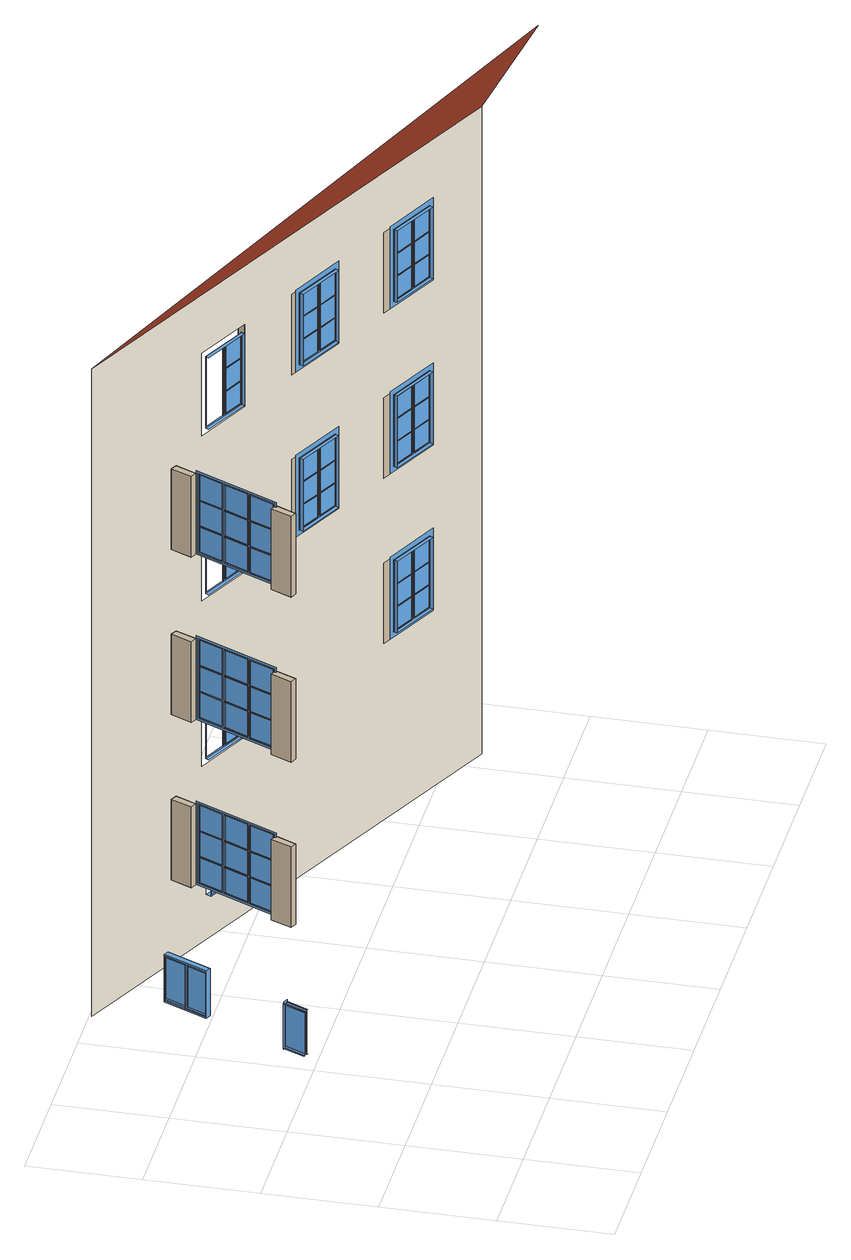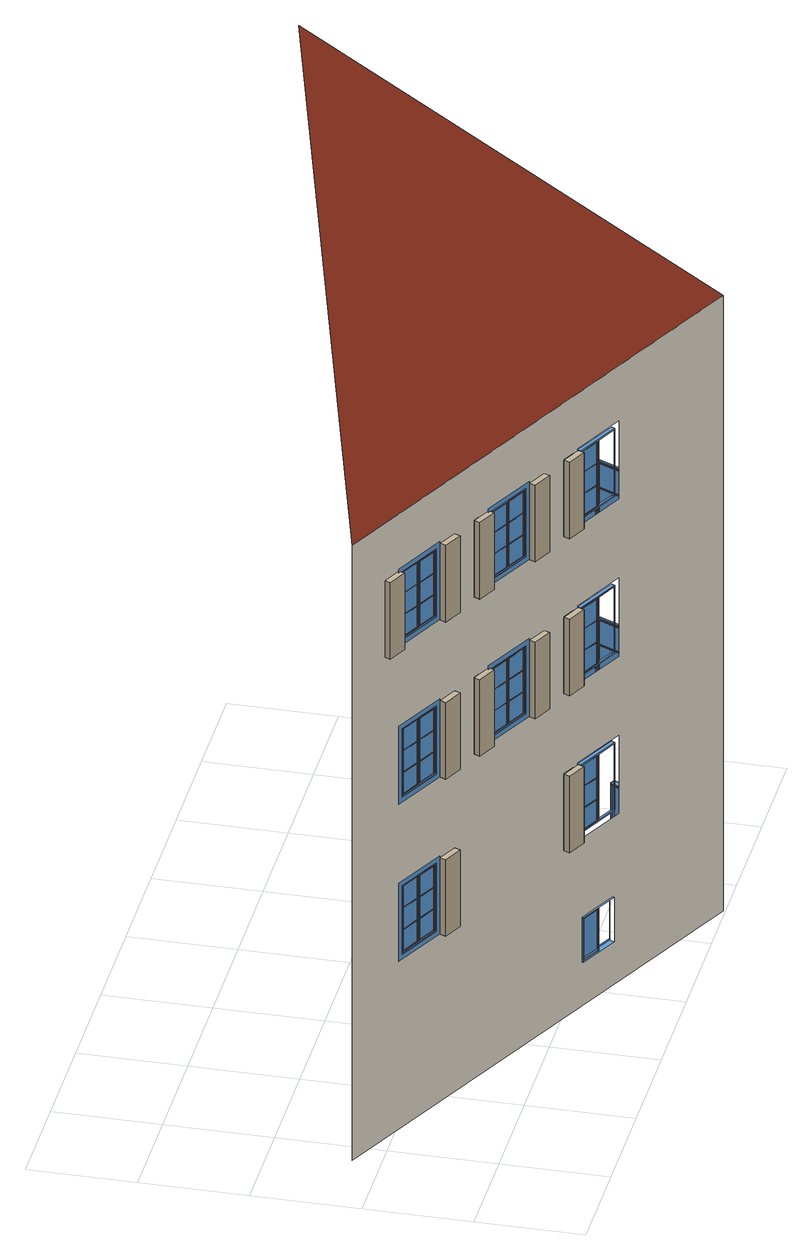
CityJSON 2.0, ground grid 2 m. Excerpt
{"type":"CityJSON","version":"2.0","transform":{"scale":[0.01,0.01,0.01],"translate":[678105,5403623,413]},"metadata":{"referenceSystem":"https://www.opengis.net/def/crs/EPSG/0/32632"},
"CityObjects":{
"building1":{"type":"Building","attributes":{"measuredHeight":18.85},"children":["building1-1","building1-2","building1-3","building1-4","building1-5","building1-6","building1-7","building1-8","building1-9","building1-10","building1-11","building1-12","building1-13","building1-14","building1-15","building1-16","building1-17"],"geometry":[{"type":"MultiSurface","lod":"3","boundaries":[[[0,1,2,3]],[[4,5,6,7]],[[5,2,1,6],[8,9,10,11]],[[11,8,9,10]],[[12,13,9,8]],[[14,11,10,15]],[[16,15,14,12,13,17,18,19]],[[19,20,21,16]],[[17,22,23,18]],[[3,2,5,4]],[[13,15,10,9]],[[24,25,26,27]],[[16,21,22,17,13,15]],[[28,29,30,31]],[[32,33,34,35]],[[36,37,38,39]],[[40,41,42,43]],[[44,45,46,47]],[[48,49,50,51]],[[52,53,54,55]],[[56,57,58,59]],[[60,61,62,63]],[[64,30,29,65]],[[66,34,33,67]],[[68,38,37,69]],[[70,42,41,71]],[[72,46,45,73]],[[74,50,49,75]],[[76,54,53,77]],[[78,58,57,79]],[[80,62,61,81]],[[82,83,29,28]],[[31,30,84,85]],[[39,38,86,87]],[[35,34,88,89]],[[90,91,37,36]],[[92,93,33,32]],[[94,95,41,40]],[[43,42,96,97]],[[51,50,98,99]],[[47,46,100,101]],[[102,103,49,48]],[[104,105,45,44]],[[106,107,53,52]],[[55,54,108,109]],[[63,62,110,111]],[[59,58,112,113]],[[114,115,61,60]],[[116,117,57,56]],[[86,38,37,91]],[[98,50,49,103]],[[110,62,61,115]],[[93,88,34,33]],[[83,84,30,29]],[[105,100,46,45]],[[95,96,42,41]],[[117,112,58,57]],[[107,108,54,53]],[[67,33,93,118]],[[119,88,34,66]],[[69,37,91,120]],[[121,84,30,64]],[[65,29,83,122]],[[123,86,38,68]],[[73,45,105,124]],[[125,100,46,72]],[[75,49,103,126]],[[127,96,42,70]],[[71,41,95,128]],[[129,98,50,74]],[[79,57,117,130]],[[131,112,58,78]],[[81,61,115,132]],[[133,108,54,76]],[[77,53,107,134]],[[135,110,62,80]],[[85,84,83,82]],[[89,88,93,92]],[[87,86,91,90]],[[97,96,95,94]],[[101,100,105,104]],[[99,98,103,102]],[[109,108,107,106]],[[113,112,117,116]],[[111,110,115,114]],[[122,83,84,121]],[[118,93,88,119]],[[120,91,86,123]],[[128,95,96,127]],[[124,105,100,125]],[[126,103,98,129]],[[134,107,108,133]],[[130,117,112,131]],[[132,115,110,135]],[[136,137,138,139]],[[140,141,142,143]],[[144,145,146,147]],[[148,149,150,151]],[[152,153,154,155]],[[156,157,158,159]],[[160,161,162,163]],[[164,165,166,167]],[[168,169,170,171]],[[172,138,137,173]],[[174,146,145,175]],[[176,142,141,177]],[[178,150,149,179]],[[180,158,157,181]],[[182,154,153,183]],[[184,162,161,185]],[[186,170,169,187]],[[188,166,165,189]],[[190,191,192,193],[194,195,196,197]],[[195,194,197,196],[139,198,199,136],[200,201,144,147],[202,203,140,143],[204,205,206,207],[208,209,210,211],[212,213,214,215],[89,92,32,35],[85,82,28,31],[39,87,90,36]],[[216,217,218,219],[220,221,222,223]],[[221,220,223,222],[151,224,225,148],[226,227,156,159],[228,229,152,155],[230,231,232,233],[234,235,236,237],[238,239,240,241],[101,104,44,47],[97,94,40,43],[51,99,102,48]],[[242,243,244,245],[246,247,248,249]],[[247,246,249,248],[163,250,251,160],[252,253,168,171],[254,255,164,167],[256,257,258,259],[260,261,262,263],[264,265,266,267],[113,116,56,59],[109,106,52,55],[63,111,114,60]],[[203,268,141,140]],[[147,146,269,200]],[[143,142,270,202]],[[199,271,137,136]],[[201,272,145,144]],[[139,138,273,198]],[[229,274,153,152]],[[159,158,275,226]],[[155,154,276,228]],[[225,277,149,148]],[[227,278,157,156]],[[151,150,279,224]],[[255,280,165,164]],[[171,170,281,252]],[[167,166,282,254]],[[251,283,161,160]],[[253,284,169,168]],[[163,162,285,250]],[[268,270,142,141]],[[273,138,137,271]],[[272,269,146,145]],[[274,276,154,153]],[[279,150,149,277]],[[278,275,158,157]],[[280,282,166,165]],[[285,162,161,283]],[[284,281,170,169]],[[286,273,138,172]],[[287,270,142,176]],[[288,269,146,174]],[[289,279,150,178]],[[290,276,154,182]],[[291,275,158,180]],[[292,285,162,184]],[[293,282,166,188]],[[294,281,170,186]],[[173,137,271,295]],[[175,145,272,296]],[[177,141,268,297]],[[179,149,277,298]],[[181,157,278,299]],[[183,153,274,300]],[[185,161,283,301]],[[187,169,284,302]],[[189,165,280,303]],[[200,269,272,201]],[[202,270,268,203]],[[198,273,271,199]],[[226,275,278,227]],[[228,276,274,229]],[[224,279,277,225]],[[252,281,284,253]],[[254,282,280,255]],[[250,285,283,251]],[[295,271,273,286]],[[297,268,270,287]],[[296,272,269,288]],[[298,277,279,289]],[[300,274,276,290]],[[299,278,275,291]],[[301,283,285,292]],[[303,280,282,293]],[[302,284,281,294]],[[206,304,305,207]],[[210,306,307,211]],[[215,308,309,212]],[[232,310,311,233]],[[236,312,313,237]],[[241,314,315,238]],[[258,316,317,259]],[[262,318,319,263]],[[267,320,321,264]],[[322,307,306,323]],[[324,309,308,325]],[[326,305,304,327]],[[328,313,312,329]],[[330,315,314,331]],[[332,311,310,333]],[[334,319,318,335]],[[336,321,320,337]],[[338,317,316,339]],[[212,309,340,213]],[[207,305,341,204]],[[211,307,342,208]],[[238,315,343,239]],[[233,311,344,230]],[[237,313,345,234]],[[264,321,346,265]],[[259,317,347,256]],[[263,319,348,260]],[[209,349,306,210]],[[214,350,308,215]],[[205,351,304,206]],[[235,352,312,236]],[[240,353,314,241]],[[231,354,310,232]],[[261,355,318,262]],[[266,356,320,267]],[[257,357,316,258]],[[340,309,308,350]],[[351,341,305,304]],[[349,342,307,306]],[[343,315,314,353]],[[354,344,311,310]],[[352,345,313,312]],[[346,321,320,356]],[[357,347,317,316]],[[355,348,319,318]],[[358,342,307,322]],[[359,341,305,326]],[[323,306,349,360]],[[361,340,309,324]],[[327,304,351,362]],[[325,308,350,363]],[[364,345,313,328]],[[365,344,311,332]],[[329,312,352,366]],[[367,343,315,330]],[[333,310,354,368]],[[331,314,353,369]],[[370,348,319,334]],[[371,347,317,338]],[[335,318,355,372]],[[373,346,321,336]],[[339,316,357,374]],[[337,320,356,375]],[[376,377,378,379]],[[380,381,382,383]],[[384,385,386,387]],[[388,389,390,391]],[[208,342,349,209]],[[204,341,351,205]],[[213,340,350,214]],[[234,345,352,235]],[[230,344,354,231]],[[239,343,353,240]],[[260,348,355,261]],[[256,347,357,257]],[[265,346,356,266]],[[362,351,341,359]],[[360,349,342,358]],[[363,350,340,361]],[[368,354,344,365]],[[366,352,345,364]],[[369,353,343,367]],[[374,357,347,371]],[[372,355,348,370]],[[375,356,346,373]],[[392,393,377,376]],[[379,378,394,395]],[[396,397,387,384]],[[394,378,377,393],[384,396,397,387]],[[387,386,398,397]],[[385,384,396,399]],[[388,391,400,401],[386,385,399,398]],[[401,402,389,388]],[[391,390,403,400]],[[392,404,405,395]],[[382,406,407,381],[376,379,395,405,408,409,404,392]],[[395,394,393,392]],[[404,410,411,405]],[[399,396,397,398]],[[406,412,383,382]],[[381,380,413,407]],[[414,415,416,417]],[[403,402,401,400]],[[418,419,420,421]],[[402,403,419,418]],[[383,412,413,380],[422,419,403,390,389,402,418,423]],[[405,411,424,408]],[[409,425,410,404]],[[425,424,411,410],[415,426,427,416]],[[416,415,426,427]],[[414,428,426,415]],[[417,416,427,429]],[[430,429,417,414,428,431,421,420]],[[431,423,418,421]],[[420,419,422,430]],[[432,433,434,435]],[[436,437,438,439],[440,434,433,441,442,432,435,443]],[[433,432,444,445]],[[435,434,446,447]],[[448,449,450,451]],[[452,453,454,455]],[[456,457,458,459]],[[460,461,462,463]],[[464,465,466,467]],[[468,469,470,471]],[[472,473,474,475]],[[476,477,478,479]],[[480,481,482,483]],[[484,485,486,487]],[[488,437,436,489]],[[490,439,438,491]],[[492,493,494,495]],[[496,497,498,499]],[[500,501,502,503]],[[504,505,506,507]],[[508,509,510,511]],[[512,513,514,515]],[[516,517,518,519]],[[520,521,522,523]],[[498,493,494,497],[524,525,526,527],[528,529,530,531]],[[506,501,502,505],[532,533,534,535],[536,537,538,539]],[[514,509,510,513],[540,541,542,543],[544,545,546,547]],[[548,498,497,549]],[[550,551,552,553]],[[554,555,556,557]],[[558,559,560,561]],[[562,563,564,565]],[[566,567,568,569]],[[570,571,572,573]],[[574,575,576,577]],[[578,579,580,581]],[[582,583,584,585]],[[586,560,559,587]],[[588,556,555,589]],[[590,552,551,591]],[[592,572,571,593]],[[594,568,567,595]],[[596,564,563,597]],[[598,584,583,599]],[[600,580,579,601]],[[602,576,575,603]],[[446,434,440,604]],[[605,443,435,447]],[[604,606,519,516,607,605,447,446]],[[608,609,610]],[[519,518,611,606]],[[516,607,612,517]],[[613,614,522,521],[517,612,611,518]],[[518,517,612,611]],[[523,522,614,615]],[[616,613,521,520]],[[553,552,617,618]],[[561,560,619,620]],[[557,556,621,622]],[[565,564,623,624]],[[573,572,625,626]],[[569,568,627,628]],[[577,576,629,630]],[[585,584,631,632]],[[581,580,633,634]],[[635,636,551,550]],[[637,638,555,554]],[[639,640,559,558]],[[641,642,563,562]],[[643,644,567,566]],[[645,646,571,570]],[[647,648,575,574]],[[649,650,579,578]],[[651,652,583,582]],[[638,555,556,621]],[[619,640,559,560]],[[617,636,551,552]],[[644,567,568,627]],[[625,646,571,572]],[[623,642,563,564]],[[650,579,580,633]],[[631,652,583,584]],[[629,648,575,576]],[[589,555,638,653]],[[591,551,636,654]],[[587,559,640,655]],[[595,567,644,656]],[[597,563,642,657]],[[593,571,646,658]],[[601,579,650,659]],[[603,575,648,660]],[[599,583,652,661]],[[662,619,560,586]],[[663,621,556,588]],[[664,617,552,590]],[[665,625,572,592]],[[666,627,568,594]],[[667,623,564,596]],[[668,631,584,598]],[[669,633,580,600]],[[670,629,576,602]],[[526,525,524,527],[589,653,663,588],[655,662,586,587],[654,664,590,591]],[[534,533,532,535],[595,656,666,594],[658,665,592,593],[657,667,596,597]],[[542,541,540,543],[601,659,669,600],[661,668,598,599],[660,670,602,603]],[[604,440,443,605,607,606]],[[607,606,611,612]],[[437,488,491,438]],[[618,617,636,635]],[[622,621,638,637]],[[620,619,640,639]],[[624,623,642,641]],[[628,627,644,643]],[[626,625,646,645]],[[630,629,648,647]],[[634,633,650,649]],[[632,631,652,651]],[[615,614,613,616]],[[653,638,621,663]],[[655,640,619,662]],[[654,636,617,664]],[[656,644,627,666]],[[658,646,625,665]],[[657,642,623,667]],[[659,650,633,669]],[[661,652,631,668]],[[660,648,629,670]],[[499,498,493,492]],[[507,506,501,500]],[[515,514,509,508]],[[671,493,498,548]],[[672,501,506,673]],[[674,509,514,675]],[[676,677,610,609],[678,679,680,681],[682,683,684,685],[686,687,688,689],[690,691,692,693],[694,695,696,697],[698,699,700,701],[702,703,704,705],[706,707,708,709],[488,489,490,491]],[[710,711,712,713]],[[714,715,716,717]],[[718,712,711,719]],[[720,716,715,721]],[[722,723,724,725]],[[726,727,728,729]],[[730,731,732,733]],[[734,735,736,737]],[[738,739,740,741]],[[742,743,744,745]],[[746,732,731,747]],[[748,724,723,749]],[[750,728,727,751]],[[752,744,743,753]],[[754,736,735,755]],[[756,740,739,757]],[[758,759,723,722]],[[760,761,731,730]],[[762,763,727,726]],[[764,765,735,734]],[[766,767,743,742]],[[768,769,739,738]],[[729,728,770,771]],[[733,732,772,773]],[[725,724,774,775]],[[741,740,776,777]],[[745,744,778,779]],[[737,736,780,781]],[[761,731,732,772]],[[770,763,727,728]],[[774,759,723,724]],[[767,743,744,778]],[[776,769,739,740]],[[780,765,735,736]],[[782,770,728,750]],[[783,772,732,746]],[[784,774,724,748]],[[785,776,740,756]],[[786,778,744,752]],[[787,780,736,754]],[[749,723,759,788]],[[747,731,761,789]],[[751,727,763,790]],[[755,735,765,791]],[[753,743,767,792]],[[757,739,769,793]],[[794,795,796,797],[747,789,783,746],[790,782,750,751],[788,784,748,749]],[[798,799,800,801],[753,792,786,752],[793,785,756,757],[791,787,754,755]],[[775,774,759,758]],[[773,772,761,760]],[[771,770,763,762]],[[781,780,765,764]],[[779,778,767,766]],[[777,776,769,768]],[[790,763,770,782]],[[788,759,774,784]],[[789,761,772,783]],[[793,769,776,785]],[[791,765,780,787]],[[792,767,778,786]],[[802,803,711,710]],[[713,712,804,805]],[[806,807,715,714]],[[717,716,808,809]],[[804,803,711,712],[810,811,812,813],[796,795,794,797]],[[808,807,715,716],[814,815,816,817],[800,799,798,801]],[[818,804,712,718]],[[719,711,803,819]],[[820,808,716,720]],[[721,715,807,821]],[[704,703,702,705],[818,718,719,819]],[[682,685,684,683],[820,720,721,821]],[[822,823,824,825]],[[826,827,828,829]],[[830,831,832,833]],[[834,835,836,837]],[[838,839,840,841]],[[842,843,844,845]],[[846,832,831,847]],[[848,828,827,849]],[[850,824,823,851]],[[852,844,843,853]],[[854,840,839,855]],[[856,836,835,857]],[[858,859,823,822]],[[825,824,860,861]],[[833,832,862,863]],[[864,865,827,826]],[[829,828,866,867]],[[868,869,831,830]],[[870,871,835,834]],[[837,836,872,873]],[[845,844,874,875]],[[876,877,839,838]],[[841,840,878,879]],[[880,881,843,842]],[[865,827,828,866]],[[862,869,831,832]],[[860,859,823,824]],[[877,839,840,878]],[[874,881,843,844]],[[872,871,835,836]],[[882,862,832,846]],[[883,866,828,848]],[[884,860,824,850]],[[885,874,844,852]],[[886,878,840,854]],[[887,872,836,856]],[[849,827,865,888]],[[851,823,859,889]],[[847,831,869,890]],[[855,839,877,891]],[[857,835,871,892]],[[853,843,881,893]],[[812,811,810,813],[849,888,883,848],[890,882,846,847],[889,884,850,851]],[[816,815,814,817],[855,891,886,854],[893,885,852,853],[892,887,856,857]],[[861,860,859,858]],[[867,866,865,864]],[[863,862,869,868]],[[873,872,871,870]],[[879,878,877,876]],[[875,874,881,880]],[[888,865,866,883]],[[890,869,862,882]],[[889,859,860,884]],[[891,877,878,886]],[[893,881,874,885]],[[892,871,872,887]],[[805,804,803,802]],[[809,808,807,806]],[[819,803,804,818]],[[821,807,808,820]],[[894,895,896,897]],[[898,899,900,901]],[[902,903,904,905]],[[906,896,895,907]],[[908,900,899,909]],[[910,904,903,911]],[[912,913,914,915]],[[916,917,918,919]],[[920,921,922,923]],[[924,925,926,927]],[[928,929,930,931]],[[932,933,934,935]],[[936,937,938,939]],[[940,941,942,943]],[[944,945,946,947]],[[948,922,921,949]],[[950,914,913,951]],[[952,918,917,953]],[[954,934,933,955]],[[956,926,925,957]],[[958,930,929,959]],[[960,946,945,961]],[[962,938,937,963]],[[964,942,941,965]],[[966,967,913,912]],[[919,918,968,969]],[[970,971,921,920]],[[972,973,917,916]],[[923,922,974,975]],[[915,914,976,977]],[[978,979,925,924]],[[931,930,980,981]],[[982,983,933,932]],[[984,985,929,928]],[[935,934,986,987]],[[927,926,988,989]],[[990,991,937,936]],[[943,942,992,993]],[[994,995,945,944]],[[996,997,941,940]],[[947,946,998,999]],[[939,938,1000,1001]],[[968,973,917,918]],[[976,967,913,914]],[[980,985,929,930]],[[988,979,925,926]],[[992,997,941,942]],[[1000,991,937,938]],[[971,921,922,974]],[[983,933,934,986]],[[995,945,946,998]],[[1002,968,918,952]],[[1003,974,922,948]],[[1004,976,914,950]],[[1005,980,930,958]],[[1006,986,934,954]],[[1007,988,926,956]],[[1008,992,942,964]],[[1009,998,946,960]],[[1010,1000,938,962]],[[951,913,967,1011]],[[949,921,971,1012]],[[953,917,973,1013]],[[957,925,979,1014]],[[955,933,983,1015]],[[959,929,985,1016]],[[963,937,991,1017]],[[961,945,995,1018]],[[965,941,997,1019]],[[1020,1021,1022,1023],[949,1012,1003,948],[1013,1002,952,953],[1011,1004,950,951]],[[1024,1025,1026,1027],[955,1015,1006,954],[1016,1005,958,959],[1014,1007,956,957]],[[1028,1029,1030,1031],[961,1018,1009,960],[1019,1008,964,965],[1017,1010,962,963]],[[977,976,967,966]],[[975,974,971,970]],[[969,968,973,972]],[[989,988,979,978]],[[987,986,983,982]],[[981,980,985,984]],[[1001,1000,991,990]],[[999,998,995,994]],[[993,992,997,996]],[[1013,973,968,1002]],[[1011,967,976,1004]],[[1012,971,974,1003]],[[1016,985,980,1005]],[[1014,979,988,1007]],[[1015,983,986,1006]],[[1019,997,992,1008]],[[1017,991,1000,1010]],[[1018,995,998,1009]],[[1032,1033,895,894]],[[1034,1035,899,898]],[[1036,1037,903,902]],[[897,896,1038,1039]],[[901,900,1040,1041]],[[905,904,1042,1043]],[[1038,1033,895,896],[1044,1045,1046,1047],[1022,1021,1020,1023]],[[1040,1035,899,900],[1048,1049,1050,1051],[1026,1025,1024,1027]],[[1042,1037,903,904],[1052,1053,1054,1055],[1030,1029,1028,1031]],[[1056,1038,896,906]],[[907,895,1033,1057]],[[1058,1040,900,908]],[[909,899,1035,1059]],[[1060,1042,904,910]],[[911,903,1037,1061]],[[707,706,709,708],[1056,906,907,1057]],[[687,686,689,688],[1058,908,909,1059]],[[693,692,691,690],[1060,910,911,1061]],[[1062,1063,1064,1065]],[[1066,1067,1068,1069]],[[1070,1071,1072,1073]],[[1074,1075,1076,1077]],[[1078,1079,1080,1081]],[[1082,1083,1084,1085]],[[1086,1087,1088,1089]],[[1090,1091,1092,1093]],[[1094,1095,1096,1097]],[[1098,1072,1071,1099]],[[1100,1068,1067,1101]],[[1102,1064,1063,1103]],[[1104,1084,1083,1105]],[[1106,1080,1079,1107]],[[1108,1076,1075,1109]],[[1110,1096,1095,1111]],[[1112,1092,1091,1113]],[[1114,1088,1087,1115]],[[1116,1117,1063,1062]],[[1118,1119,1067,1066]],[[1120,1121,1071,1070]],[[1122,1123,1075,1074]],[[1124,1125,1079,1078]],[[1126,1127,1083,1082]],[[1128,1129,1087,1086]],[[1130,1131,1091,1090]],[[1132,1133,1095,1094]],[[1065,1064,1134,1135]],[[1073,1072,1136,1137]],[[1069,1068,1138,1139]],[[1077,1076,1140,1141]],[[1085,1084,1142,1143]],[[1081,1080,1144,1145]],[[1089,1088,1146,1147]],[[1097,1096,1148,1149]],[[1093,1092,1150,1151]],[[1119,1067,1068,1138]],[[1136,1121,1071,1072]],[[1134,1117,1063,1064]],[[1125,1079,1080,1144]],[[1142,1127,1083,1084]],[[1140,1123,1075,1076]],[[1131,1091,1092,1150]],[[1148,1133,1095,1096]],[[1146,1129,1087,1088]],[[1101,1067,1119,1152]],[[1103,1063,1117,1153]],[[1154,1136,1072,1098]],[[1155,1138,1068,1100]],[[1099,1071,1121,1156]],[[1157,1134,1064,1102]],[[1107,1079,1125,1158]],[[1109,1075,1123,1159]],[[1160,1142,1084,1104]],[[1161,1144,1080,1106]],[[1105,1083,1127,1162]],[[1163,1140,1076,1108]],[[1113,1091,1131,1164]],[[1115,1087,1129,1165]],[[1166,1148,1096,1110]],[[1167,1150,1092,1112]],[[1111,1095,1133,1168]],[[1169,1146,1088,1114]],[[1046,1045,1044,1047],[1101,1152,1155,1100],[1156,1154,1098,1099],[1153,1157,1102,1103]],[[1050,1049,1048,1051],[1107,1158,1161,1106],[1162,1160,1104,1105],[1159,1163,1108,1109]],[[1054,1053,1052,1055],[1113,1164,1167,1112],[1168,1166,1110,1111],[1165,1169,1114,1115]],[[1135,1134,1117,1116]],[[1139,1138,1119,1118]],[[1137,1136,1121,1120]],[[1141,1140,1123,1122]],[[1145,1144,1125,1124]],[[1143,1142,1127,1126]],[[1147,1146,1129,1128]],[[1151,1150,1131,1130]],[[1149,1148,1133,1132]],[[1152,1119,1138,1155]],[[1156,1121,1136,1154]],[[1153,1117,1134,1157]],[[1158,1125,1144,1161]],[[1162,1127,1142,1160]],[[1159,1123,1140,1163]],[[1164,1131,1150,1167]],[[1168,1133,1148,1166]],[[1165,1129,1146,1169]],[[1039,1038,1033,1032]],[[1041,1040,1035,1034]],[[1043,1042,1037,1036]],[[1057,1033,1038,1056]],[[1059,1035,1040,1058]],[[1061,1037,1042,1060]]],"semantics":{"surfaces":[{"type":"Window","frameMaterialClass":"Wood","frameMaterialName":"PaintedWood","paneMaterialClass":"Glass","frameMaterialUncertainty":0.5},{"type":"RoofSurface","klumMaterialClass":"Ceramic","klumMaterialIndex":"D201","materialUncertainty":0.3},{"type":"WallSurface","klumMaterialClass":"Plaster","klumMaterialIndex":"I203","materialUncertainty":0.3}],"values":[0,0,0,0,0,0,0,0,0,0,0,0,0,0,0,0,0,0,0,0,0,0,0,0,0,0,0,0,0,0,0,0,0,0,0,0,0,0,0,0,0,0,0,0,0,0,0,0,0,0,0,0,0,0,0,0,0,0,0,0,0,0,0,0,0,0,0,0,0,0,0,0,0,0,0,0,0,0,0,0,0,0,0,0,0,0,0,0,0,0,0,0,0,0,0,0,0,0,0,0,0,0,0,0,0,0,0,0,0,0,0,0,0,0,0,0,0,0,0,0,0,0,0,0,0,0,0,0,0,0,0,0,0,0,0,0,0,0,0,0,0,0,0,0,0,0,0,0,0,0,0,0,0,0,0,0,0,0,0,0,0,0,0,0,0,0,0,0,0,0,0,0,0,0,0,0,0,0,0,0,0,0,0,0,0,0,0,0,0,0,0,0,0,0,0,0,0,0,0,0,0,0,0,0,0,0,0,0,0,0,0,0,0,0,0,0,0,0,0,0,0,0,0,0,0,0,0,0,0,0,0,0,0,0,0,0,0,0,0,0,0,0,0,0,0,0,0,0,0,0,0,0,0,0,0,0,0,0,0,0,0,0,0,0,0,0,0,0,0,0,0,0,0,0,0,0,0,0,0,0,0,0,0,0,0,0,0,0,0,0,0,0,0,0,0,0,0,0,0,0,0,0,0,0,0,0,0,0,0,0,0,0,0,0,0,0,0,0,0,0,0,0,0,0,0,0,0,0,0,0,0,0,0,0,0,0,0,0,0,0,0,0,0,0,0,1,0,0,0,0,0,0,0,0,0,0,0,0,0,0,0,0,0,0,0,0,0,0,0,0,0,0,0,0,0,0,0,0,0,0,0,0,0,0,0,0,0,0,0,0,0,0,0,0,0,0,0,0,0,0,0,0,0,0,0,0,0,0,0,0,0,0,0,0,0,0,0,0,0,0,0,0,0,0,0,0,0,0,2,0,0,0,0,0,0,0,0,0,0,0,0,0,0,0,0,0,0,0,0,0,0,0,0,0,0,0,0,0,0,0,0,0,0,0,0,0,0,0,0,0,0,0,0,0,0,0,0,0,0,0,0,0,0,0,0,0,0,0,0,0,0,0,0,0,0,0,0,0,0,0,0,0,0,0,0,0,0,0,0,0,0,0,0,0,0,0,0,0,0,0,0,0,0,0,0,0,0,0,0,0,0,0,0,0,0,0,0,0,0,0,0,0,0,0,0,0,0,0,0,0,0,0,0,0,0,0,0,0,0,0,0,0,0,0,0,0,0,0,0,0,0,0,0,0,0,0,0,0,0,0,0,0,0,0,0,0,0,0,0,0,0,0,0,0,0,0,0,0,0,0,0,0,0,0,0,0,0,0,0,0,0,0,0,0,0,0,0,0,0,0,0,0,0,0,0,0,0,0,0,0,0,0,0,0,0,0,0,0,0,0,0,0,0,0,0,0,0,0,0,0,0,0,0,0,0,0,0,0,0,0,0,0,0,0,0,0,0,0,0,0,0,0,0,0,0,0,0,0,0,0,0,0,0,0,0,0,0,0,0,0,0,0,0,0,0,0,0,0,0,0,0,0,0,0,0,0,0,0,0,0,0,0,0,0,0,0,0,0,0,0,0,0,0,0,0,0,0,0,0,0,0,0,0,0,0,0,0,0,0,0,0,0,0,0,0,0,0,0,0,0,0,0,0,0,0,0,0,0,0]}}]},
"building1-1":{"type":"BuildingInstallation","attributes":{"materialClass":"Wood","materialName":"PaintedWood","materialUncertainty":0.3,"relationToConstruction":"outside"},"parents":["building1"],"geometry":[{"type":"MultiSurface","lod":"3","boundaries":[[[1170,216,1171,1172]],[[216,1170,1173,1174]],[[1172,1171,1175,1176]],[[1170,1172,1176,1173]],[[1176,1175,1174,1173]],[[1171,216,1174,1175]]]}]},
"building1-2":{"type":"BuildingInstallation","attributes":{"materialClass":"Wood","materialName":"PaintedWood","materialUncertainty":0.3,"relationToConstruction":"outside"},"parents":["building1"],"geometry":[{"type":"MultiSurface","lod":"3","boundaries":[[[1177,242,1178,1179]],[[242,1177,1180,1181]],[[1179,1178,1182,1183]],[[1177,1179,1183,1180]],[[1183,1182,1181,1180]],[[1178,242,1181,1182]]]}]},
"building1-3":{"type":"BuildingInstallation","attributes":{"materialClass":"Wood","materialName":"PaintedWood","materialUncertainty":0.3,"relationToConstruction":"outside"},"parents":["building1"],"geometry":[{"type":"MultiSurface","lod":"3","boundaries":[[[1184,190,1185,1186]],[[190,1184,1187,1188]],[[1186,1185,1189,1190]],[[1184,1186,1190,1187]],[[1190,1189,1188,1187]],[[1185,190,1188,1189]]]}]},
"building1-4":{"type":"BuildingInstallation","attributes":{"materialClass":"Wood","materialName":"PaintedWood","materialUncertainty":0.3,"relationToConstruction":"outside"},"parents":["building1"],"geometry":[{"type":"MultiSurface","lod":"3","boundaries":[[[193,1191,1192,1193]],[[1191,193,1194,1195]],[[1193,1192,1196,1197]],[[193,1193,1197,1194]],[[1197,1196,1195,1194]],[[1192,1191,1195,1196]]]}]},
"building1-5":{"type":"BuildingInstallation","attributes":{"materialClass":"Wood","materialName":"PaintedWood","materialUncertainty":0.3,"relationToConstruction":"outside"},"parents":["building1"],"geometry":[{"type":"MultiSurface","lod":"3","boundaries":[[[245,1198,1199,1200]],[[1198,245,1201,1202]],[[1200,1199,1203,1204]],[[245,1200,1204,1201]],[[1204,1203,1202,1201]],[[1199,1198,1202,1203]]]}]},
"building1-6":{"type":"BuildingInstallation","attributes":{"materialClass":"Wood","materialName":"PaintedWood","materialUncertainty":0.3,"relationToConstruction":"outside"},"parents":["building1"],"geometry":[{"type":"MultiSurface","lod":"3","boundaries":[[[219,1205,1206,1207]],[[1205,219,1208,1209]],[[1207,1206,1210,1211]],[[219,1207,1211,1208]],[[1211,1210,1209,1208]],[[1206,1205,1209,1210]]]}]},
"building1-7":{"type":"BuildingInstallation","attributes":{"materialClass":"Wood","materialName":"PaintedWood","materialUncertainty":0.3,"relationToConstruction":"outside"},"parents":["building1"],"geometry":[{"type":"MultiSurface","lod":"3","boundaries":[[[694,1212,1213,1214]],[[1212,694,1215,1216]],[[1214,1213,1217,1218]],[[694,1214,1218,1215]],[[1218,1217,1216,1215]],[[1213,1212,1216,1217]]]}]},
"building1-8":{"type":"BuildingInstallation","attributes":{"materialClass":"Wood","materialName":"PaintedWood","materialUncertainty":0.3,"relationToConstruction":"outside"},"parents":["building1"],"geometry":[{"type":"MultiSurface","lod":"3","boundaries":[[[699,1219,1220,1221]],[[1219,699,1222,1223]],[[1221,1220,1224,1225]],[[699,1221,1225,1222]],[[1225,1224,1223,1222]],[[1220,1219,1223,1224]]]}]},
"building1-9":{"type":"BuildingInstallation","attributes":{"materialClass":"Wood","materialName":"PaintedWood","materialUncertainty":0.3,"relationToConstruction":"outside"},"parents":["building1"],"geometry":[{"type":"MultiSurface","lod":"3","boundaries":[[[679,1226,1227,1228]],[[1226,679,1229,1230]],[[1228,1227,1231,1232]],[[679,1228,1232,1229]],[[1232,1231,1230,1229]],[[1227,1226,1230,1231]]]}]},
"building1-10":{"type":"BuildingInstallation","attributes":{"materialClass":"Wood","materialName":"PaintedWood","materialUncertainty":0.3,"relationToConstruction":"outside"},"parents":["building1"],"geometry":[{"type":"MultiSurface","lod":"3","boundaries":[[[1233,703,1234,1235]],[[703,1233,1236,1237]],[[1235,1234,1238,1239]],[[1233,1235,1239,1236]],[[1239,1238,1237,1236]],[[1234,703,1237,1238]]]}]},
"building1-11":{"type":"BuildingInstallation","attributes":{"materialClass":"Wood","materialName":"PaintedWood","materialUncertainty":0.3,"relationToConstruction":"outside"},"parents":["building1"],"geometry":[{"type":"MultiSurface","lod":"3","boundaries":[[[1240,685,1241,1242]],[[685,1240,1243,1244]],[[1242,1241,1245,1246]],[[1240,1242,1246,1243]],[[1246,1245,1244,1243]],[[1241,685,1244,1245]]]}]},
"building1-12":{"type":"BuildingInstallation","attributes":{"materialClass":"Wood","materialName":"PaintedWood","materialUncertainty":0.3,"relationToConstruction":"outside"},"parents":["building1"],"geometry":[{"type":"MultiSurface","lod":"3","boundaries":[[[704,1247,1248,1249]],[[1247,704,1250,1251]],[[1249,1248,1252,1253]],[[704,1249,1253,1250]],[[1253,1252,1251,1250]],[[1248,1247,1251,1252]]]}]},
"building1-13":{"type":"BuildingInstallation","attributes":{"materialClass":"Wood","materialName":"PaintedWood","materialUncertainty":0.3,"relationToConstruction":"outside"},"parents":["building1"],"geometry":[{"type":"MultiSurface","lod":"3","boundaries":[[[682,1254,1255,1256]],[[1254,682,1257,1258]],[[1256,1255,1259,1260]],[[682,1256,1260,1257]],[[1260,1259,1258,1257]],[[1255,1254,1258,1259]]]}]},
"building1-14":{"type":"BuildingInstallation","attributes":{"materialClass":"Wood","materialName":"PaintedWood","materialUncertainty":0.3,"relationToConstruction":"outside"},"parents":["building1"],"geometry":[{"type":"MultiSurface","lod":"3","boundaries":[[[1261,686,1262,1263]],[[686,1261,1264,1265]],[[1263,1262,1266,1267]],[[1261,1263,1267,1264]],[[1267,1266,1265,1264]],[[1262,686,1265,1266]]]}]},
"building1-15":{"type":"BuildingInstallation","attributes":{"materialClass":"Wood","materialName":"PaintedWood","materialUncertainty":0.3,"relationToConstruction":"outside"},"parents":["building1"],"geometry":[{"type":"MultiSurface","lod":"3","boundaries":[[[1268,692,1269,1270]],[[692,1268,1271,1272]],[[1270,1269,1273,1274]],[[1268,1270,1274,1271]],[[1274,1273,1272,1271]],[[1269,692,1272,1273]]]}]},
"building1-16":{"type":"BuildingInstallation","attributes":{"materialClass":"Wood","materialName":"PaintedWood","materialUncertainty":0.3,"relationToConstruction":"outside"},"parents":["building1"],"geometry":[{"type":"MultiSurface","lod":"3","boundaries":[[[1275,706,1276,1277]],[[706,1275,1278,1279]],[[1277,1276,1280,1281]],[[1275,1277,1281,1278]],[[1281,1280,1279,1278]],[[1276,706,1279,1280]]]}]},
"building1-17":{"type":"BuildingInstallation","attributes":{"materialClass":"Wood","materialName":"PaintedWood","materialUncertainty":0.3,"relationToConstruction":"outside"},"parents":["building1"],"geometry":[{"type":"MultiSurface","lod":"3","boundaries":[[[707,1282,1283,1284]],[[1282,707,1285,1286]],[[1284,1283,1287,1288]],[[707,1284,1288,1285]],[[1288,1287,1286,1285]],[[1283,1282,1286,1287]]]}]}
},
"vertices":[
[101,394,186],[103,393,186],[121,431,186],[119,433,186],[119,433,272],[121,431,272],[103,393,272],[101,394,272],[104,394,190],[121,430,190],[121,430,268],[104,394,268],[108,392,190],[126,429,190],[108,392,268],[126,429,268],[126,429,272],[126,429,186],[108,391,186],[108,391,272],[110,390,272],[128,428,272],[128,428,186],[110,390,186],[129,429,275],[120,433,275],[120,433,183],[129,429,183],[129,453,860],[130,452,860],[130,452,812],[129,453,812],[129,453,810],[130,452,810],[130,452,761],[129,453,761],[129,453,911],[130,452,911],[130,452,862],[129,453,862],[129,453,1180],[130,452,1180],[130,452,1132],[129,453,1132],[129,453,1130],[130,452,1130],[130,452,1081],[129,453,1081],[129,453,1231],[130,452,1231],[130,452,1182],[129,453,1182],[129,453,540],[130,452,540],[130,452,492],[129,453,492],[129,453,490],[130,452,490],[130,452,441],[129,453,441],[129,453,591],[130,452,591],[130,452,542],[129,453,542],[131,452,812],[131,452,860],[131,452,761],[131,452,810],[131,452,862],[131,452,911],[131,452,1132],[131,452,1180],[131,452,1081],[131,452,1130],[131,452,1182],[131,452,1231],[131,452,492],[131,452,540],[131,452,441],[131,452,490],[131,452,542],[131,452,591],[149,497,860],[150,496,860],[150,496,812],[149,497,812],[150,496,862],[149,497,862],[150,496,761],[149,497,761],[149,497,911],[150,496,911],[149,497,810],[150,496,810],[149,497,1180],[150,496,1180],[150,496,1132],[149,497,1132],[150,496,1182],[149,497,1182],[150,496,1081],[149,497,1081],[149,497,1231],[150,496,1231],[149,497,1130],[150,496,1130],[149,497,540],[150,496,540],[150,496,492],[149,497,492],[150,496,542],[149,497,542],[150,496,441],[149,497,441],[149,497,591],[150,496,591],[149,497,490],[150,496,490],[152,495,810],[152,495,761],[152,495,911],[152,495,812],[152,495,860],[152,495,862],[152,495,1130],[152,495,1081],[152,495,1231],[152,495,1132],[152,495,1180],[152,495,1182],[152,495,490],[152,495,441],[152,495,591],[152,495,492],[152,495,540],[152,495,542],[151,501,911],[152,500,911],[152,500,862],[151,501,862],[151,501,810],[152,500,810],[152,500,761],[151,501,761],[151,501,860],[152,500,860],[152,500,812],[151,501,812],[151,501,1231],[152,500,1231],[152,500,1182],[151,501,1182],[151,501,1130],[152,500,1130],[152,500,1081],[151,501,1081],[151,501,1180],[152,500,1180],[152,500,1132],[151,501,1132],[151,501,591],[152,500,591],[152,500,542],[151,501,542],[151,501,490],[152,500,490],[152,500,441],[151,501,441],[151,501,540],[152,500,540],[152,500,492],[151,501,492],[154,500,862],[154,500,911],[154,500,812],[154,500,860],[154,500,761],[154,500,810],[154,500,1182],[154,500,1231],[154,500,1132],[154,500,1180],[154,500,1081],[154,500,1130],[154,500,542],[154,500,591],[154,500,492],[154,500,540],[154,500,441],[154,500,490],[126,447,755],[126,447,917],[197,598,917],[197,598,755],[128,451,759],[195,595,759],[195,595,913],[128,451,913],[172,545,862],[172,545,911],[172,545,812],[172,545,860],[172,545,761],[172,545,810],[194,593,761],[194,593,810],[174,549,810],[174,549,761],[194,593,812],[194,593,860],[174,549,860],[174,549,812],[174,549,862],[194,593,862],[194,593,911],[174,549,911],[126,447,1075],[126,447,1237],[197,598,1237],[197,598,1075],[128,451,1079],[195,595,1079],[195,595,1233],[128,451,1233],[172,545,1182],[172,545,1231],[172,545,1132],[172,545,1180],[172,545,1081],[172,545,1130],[194,593,1081],[194,593,1130],[174,549,1130],[174,549,1081],[194,593,1132],[194,593,1180],[174,549,1180],[174,549,1132],[174,549,1182],[194,593,1182],[194,593,1231],[174,549,1231],[126,447,435],[126,447,597],[197,598,597],[197,598,435],[128,451,439],[195,595,439],[195,595,593],[128,451,593],[172,545,542],[172,545,591],[172,545,492],[172,545,540],[172,545,441],[172,545,490],[194,593,441],[194,593,490],[174,549,490],[174,549,441],[194,593,492],[194,593,540],[174,549,540],[174,549,492],[174,549,542],[194,593,542],[194,593,591],[174,549,591],[173,544,810],[173,544,812],[173,544,761],[173,544,911],[173,544,860],[173,544,862],[173,544,1130],[173,544,1132],[173,544,1081],[173,544,1231],[173,544,1180],[173,544,1182],[173,544,490],[173,544,492],[173,544,441],[173,544,591],[173,544,540],[173,544,542],[174,543,862],[174,543,761],[174,543,812],[174,543,1182],[174,543,1081],[174,543,1132],[174,543,542],[174,543,441],[174,543,492],[174,543,911],[174,543,860],[174,543,810],[174,543,1231],[174,543,1180],[174,543,1130],[174,543,591],[174,543,540],[174,543,490],[175,549,810],[175,549,761],[175,549,860],[175,549,812],[175,549,911],[175,549,862],[175,549,1130],[175,549,1081],[175,549,1180],[175,549,1132],[175,549,1231],[175,549,1182],[175,549,490],[175,549,441],[175,549,540],[175,549,492],[175,549,591],[175,549,542],[176,548,812],[176,548,860],[176,548,862],[176,548,911],[176,548,761],[176,548,810],[176,548,1132],[176,548,1180],[176,548,1182],[176,548,1231],[176,548,1081],[176,548,1130],[176,548,492],[176,548,540],[176,548,542],[176,548,591],[176,548,441],[176,548,490],[195,592,862],[195,592,761],[195,592,812],[195,592,1182],[195,592,1081],[195,592,1132],[195,592,542],[195,592,441],[195,592,492],[195,592,860],[195,592,911],[195,592,810],[195,592,1180],[195,592,1231],[195,592,1130],[195,592,540],[195,592,591],[195,592,490],[197,592,812],[197,592,761],[197,592,860],[197,592,862],[197,592,810],[197,592,911],[197,592,1132],[197,592,1081],[197,592,1180],[197,592,1182],[197,592,1130],[197,592,1231],[197,592,492],[197,592,441],[197,592,540],[197,592,542],[197,592,490],[197,592,591],[188,580,272],[190,579,272],[190,579,186],[188,580,186],[197,575,183],[188,579,183],[188,579,275],[197,575,275],[191,580,190],[195,578,190],[195,578,268],[191,580,268],[195,577,186],[197,576,186],[197,576,272],[195,577,272],[206,618,272],[208,617,272],[208,617,186],[206,618,186],[207,615,190],[207,615,268],[212,613,268],[212,613,190],[213,615,272],[213,615,186],[215,613,186],[215,613,272],[206,619,272],[206,619,186],[225,659,275],[225,659,183],[224,658,186],[224,658,272],[209,618,272],[209,618,186],[234,654,275],[234,654,183],[214,617,190],[209,619,190],[209,619,268],[214,617,268],[215,615,186],[215,615,272],[213,616,272],[213,616,186],[233,653,272],[233,653,186],[227,657,186],[227,657,272],[226,656,190],[226,656,268],[231,654,190],[231,654,268],[231,654,272],[231,654,186],[605,637,188],[605,637,274],[606,637,274],[606,637,188],[566,656,276],[646,618,276],[646,618,185],[566,656,185],[644,619,274],[567,655,274],[567,655,188],[644,619,188],[606,640,188],[606,640,274],[608,639,274],[608,639,188],[605,640,192],[607,645,192],[607,645,270],[605,640,270],[606,644,817],[607,645,817],[607,645,774],[606,644,774],[606,644,905],[607,645,905],[607,645,862],[606,644,862],[606,644,861],[607,645,861],[607,645,818],[606,644,818],[606,644,1137],[607,645,1137],[607,645,1094],[606,644,1094],[606,644,1225],[607,645,1225],[607,645,1182],[606,644,1182],[606,644,1181],[607,645,1181],[607,645,1138],[606,644,1138],[606,644,497],[607,645,497],[607,645,454],[606,644,454],[606,644,585],[607,645,585],[607,645,542],[606,644,542],[606,644,541],[607,645,541],[607,645,498],[606,644,498],[650,627,276],[571,665,276],[571,665,185],[650,627,185],[652,618,770],[654,624,770],[567,665,770],[564,659,770],[564,659,909],[567,665,909],[654,624,909],[652,618,909],[652,618,1090],[654,624,1090],[567,665,1090],[564,659,1090],[564,659,1229],[567,665,1229],[654,624,1229],[652,618,1229],[652,618,450],[654,624,450],[567,665,450],[564,659,450],[564,659,589],[567,665,589],[654,624,589],[652,618,589],[609,639,192],[611,643,192],[611,643,270],[609,639,270],[611,646,274],[610,644,274],[610,644,188],[611,646,188],[612,644,906],[612,644,773],[652,626,773],[652,626,906],[569,664,906],[569,664,773],[609,646,773],[609,646,906],[612,644,1226],[612,644,1093],[652,626,1093],[652,626,1226],[569,664,1226],[569,664,1093],[609,646,1093],[609,646,1226],[612,644,586],[612,644,453],[652,626,453],[652,626,586],[569,664,586],[569,664,453],[609,646,453],[609,646,586],[655,625,909],[567,666,909],[612,641,774],[613,642,774],[613,642,817],[612,641,817],[612,641,862],[613,642,862],[613,642,905],[612,641,905],[612,641,818],[613,642,818],[613,642,861],[612,641,861],[612,641,1094],[613,642,1094],[613,642,1137],[612,641,1137],[612,641,1182],[613,642,1182],[613,642,1225],[612,641,1225],[612,641,1138],[613,642,1138],[613,642,1181],[612,641,1181],[612,641,454],[613,642,454],[613,642,497],[612,641,497],[612,641,542],[613,642,542],[613,642,585],[612,641,585],[612,641,498],[613,642,498],[613,642,541],[612,641,541],[614,643,861],[614,643,818],[614,643,905],[614,643,862],[614,643,817],[614,643,774],[614,643,1181],[614,643,1138],[614,643,1225],[614,643,1182],[614,643,1137],[614,643,1094],[614,643,541],[614,643,498],[614,643,585],[614,643,542],[614,643,497],[614,643,454],[645,621,274],[645,621,188],[645,621,270],[645,621,192],[543,96,1960],[1246,349,1352],[289,796,1352],[647,626,270],[647,626,192],[648,626,274],[648,626,188],[649,628,188],[649,628,274],[650,625,817],[649,624,817],[650,625,861],[649,624,861],[650,625,905],[649,624,905],[650,625,1137],[649,624,1137],[650,625,1181],[649,624,1181],[650,625,1225],[649,624,1225],[650,625,497],[649,624,497],[650,625,541],[649,624,541],[650,625,585],[649,624,585],[649,624,774],[650,625,774],[649,624,862],[650,625,862],[649,624,818],[650,625,818],[649,624,1094],[650,625,1094],[649,624,1182],[650,625,1182],[649,624,1138],[650,625,1138],[649,624,454],[650,625,454],[649,624,542],[650,625,542],[649,624,498],[650,625,498],[650,626,862],[650,626,774],[650,626,818],[650,626,1182],[650,626,1094],[650,626,1138],[650,626,542],[650,626,454],[650,626,498],[650,626,861],[650,626,905],[650,626,817],[650,626,1181],[650,626,1225],[650,626,1137],[650,626,541],[650,626,585],[650,626,497],[655,625,770],[655,625,1090],[655,625,1229],[655,625,450],[655,625,589],[1246,349,98],[289,796,98],[558,670,1080],[664,621,1080],[664,621,1239],[558,670,1239],[895,513,1080],[895,513,1239],[789,562,1239],[789,562,1080],[1020,454,440],[1126,405,440],[1126,405,599],[1020,454,599],[1126,405,919],[1020,454,919],[1020,454,760],[1126,405,760],[664,621,440],[664,621,599],[558,670,599],[558,670,440],[558,670,760],[664,621,760],[664,621,919],[558,670,919],[789,562,919],[789,562,760],[895,513,760],[895,513,919],[1020,454,1080],[1126,405,1080],[1126,405,1239],[1020,454,1239],[795,551,770],[798,557,770],[798,557,909],[795,551,909],[795,551,1090],[798,557,1090],[798,557,1229],[795,551,1229],[798,558,909],[798,558,770],[798,558,1229],[798,558,1090],[801,553,774],[802,554,774],[802,554,817],[801,553,817],[801,553,818],[802,554,818],[802,554,861],[801,553,861],[801,553,862],[802,554,862],[802,554,905],[801,553,905],[801,553,1094],[802,554,1094],[802,554,1137],[801,553,1137],[801,553,1138],[802,554,1138],[802,554,1181],[801,553,1181],[801,553,1182],[802,554,1182],[802,554,1225],[801,553,1225],[802,555,905],[802,555,862],[802,555,817],[802,555,774],[802,555,861],[802,555,818],[802,555,1225],[802,555,1182],[802,555,1137],[802,555,1094],[802,555,1181],[802,555,1138],[837,536,774],[838,537,774],[837,536,862],[838,537,862],[837,536,818],[838,537,818],[837,536,1094],[838,537,1094],[837,536,1182],[838,537,1182],[837,536,1138],[838,537,1138],[838,537,861],[837,536,861],[838,537,905],[837,536,905],[838,537,817],[837,536,817],[838,537,1181],[837,536,1181],[838,537,1225],[837,536,1225],[838,537,1137],[837,536,1137],[839,538,861],[839,538,905],[839,538,817],[839,538,1181],[839,538,1225],[839,538,1137],[839,538,774],[839,538,862],[839,538,818],[839,538,1094],[839,538,1182],[839,538,1138],[840,537,773],[800,556,773],[800,556,906],[840,537,906],[840,537,1093],[800,556,1093],[800,556,1226],[840,537,1226],[882,510,770],[885,516,770],[885,516,909],[882,510,909],[882,510,1090],[885,516,1090],[885,516,1229],[882,510,1229],[843,536,906],[843,536,773],[883,517,773],[883,517,906],[843,536,1226],[843,536,1093],[883,517,1093],[883,517,1226],[886,517,909],[886,517,770],[886,517,1229],[886,517,1090],[843,533,774],[844,534,774],[844,534,817],[843,533,817],[843,533,862],[844,534,862],[844,534,905],[843,533,905],[843,533,818],[844,534,818],[844,534,861],[843,533,861],[843,533,1094],[844,534,1094],[844,534,1137],[843,533,1137],[843,533,1182],[844,534,1182],[844,534,1225],[843,533,1225],[843,533,1138],[844,534,1138],[844,534,1181],[843,533,1181],[845,535,861],[845,535,818],[845,535,905],[845,535,862],[845,535,817],[845,535,774],[845,535,1181],[845,535,1138],[845,535,1225],[845,535,1182],[845,535,1137],[845,535,1094],[880,516,774],[881,517,774],[881,517,817],[880,516,817],[881,517,861],[880,516,861],[880,516,862],[881,517,862],[881,517,905],[880,516,905],[880,516,818],[881,517,818],[880,516,1094],[881,517,1094],[881,517,1137],[880,516,1137],[881,517,1181],[880,516,1181],[880,516,1182],[881,517,1182],[881,517,1225],[880,516,1225],[880,516,1138],[881,517,1138],[881,518,861],[881,518,905],[881,518,817],[881,518,1181],[881,518,1225],[881,518,1137],[881,518,862],[881,518,774],[881,518,818],[881,518,1182],[881,518,1094],[881,518,1138],[1026,443,1090],[1029,449,1090],[1029,449,1229],[1026,443,1229],[1026,443,450],[1029,449,450],[1029,449,589],[1026,443,589],[1026,443,770],[1029,449,770],[1029,449,909],[1026,443,909],[1029,450,1229],[1029,450,1090],[1029,450,589],[1029,450,450],[1029,450,909],[1029,450,770],[1032,445,1094],[1033,446,1094],[1033,446,1137],[1032,445,1137],[1032,445,1138],[1033,446,1138],[1033,446,1181],[1032,445,1181],[1032,445,1182],[1033,446,1182],[1033,446,1225],[1032,445,1225],[1032,445,454],[1033,446,454],[1033,446,497],[1032,445,497],[1032,445,498],[1033,446,498],[1033,446,541],[1032,445,541],[1032,445,542],[1033,446,542],[1033,446,585],[1032,445,585],[1032,445,774],[1033,446,774],[1033,446,817],[1032,445,817],[1032,445,818],[1033,446,818],[1033,446,861],[1032,445,861],[1032,445,862],[1033,446,862],[1033,446,905],[1032,445,905],[1033,447,1225],[1033,447,1182],[1033,447,1137],[1033,447,1094],[1033,447,1181],[1033,447,1138],[1033,447,585],[1033,447,542],[1033,447,497],[1033,447,454],[1033,447,541],[1033,447,498],[1033,447,905],[1033,447,862],[1033,447,817],[1033,447,774],[1033,447,861],[1033,447,818],[1068,428,1094],[1069,429,1094],[1069,429,1181],[1068,428,1181],[1068,428,1182],[1069,429,1182],[1068,428,1138],[1069,429,1138],[1069,429,1225],[1068,428,1225],[1069,429,1137],[1068,428,1137],[1068,428,454],[1069,429,454],[1069,429,541],[1068,428,541],[1068,428,542],[1069,429,542],[1068,428,498],[1069,429,498],[1069,429,585],[1068,428,585],[1069,429,497],[1068,428,497],[1068,428,774],[1069,429,774],[1069,429,861],[1068,428,861],[1068,428,862],[1069,429,862],[1068,428,818],[1069,429,818],[1069,429,905],[1068,428,905],[1069,429,817],[1068,428,817],[1070,430,1181],[1070,430,1225],[1070,430,1137],[1070,430,541],[1070,430,585],[1070,430,497],[1070,430,861],[1070,430,905],[1070,430,817],[1070,430,1094],[1070,430,1182],[1070,430,1138],[1070,430,454],[1070,430,542],[1070,430,498],[1070,430,774],[1070,430,862],[1070,430,818],[1071,429,1093],[1031,448,1093],[1031,448,1226],[1071,429,1226],[1071,429,453],[1031,448,453],[1031,448,586],[1071,429,586],[1071,429,773],[1031,448,773],[1031,448,906],[1071,429,906],[1114,402,1090],[1116,408,1090],[1114,402,450],[1116,408,450],[1114,402,770],[1116,408,770],[1116,408,1229],[1114,402,1229],[1116,408,589],[1114,402,589],[1116,408,909],[1114,402,909],[1074,428,1226],[1074,428,1093],[1114,409,1093],[1114,409,1226],[1074,428,586],[1074,428,453],[1114,409,453],[1114,409,586],[1074,428,906],[1074,428,773],[1114,409,773],[1114,409,906],[1117,409,1229],[1117,409,1090],[1117,409,589],[1117,409,450],[1117,409,909],[1117,409,770],[1074,425,1094],[1075,426,1094],[1075,426,1137],[1074,425,1137],[1074,425,1182],[1075,426,1182],[1075,426,1225],[1074,425,1225],[1074,425,1138],[1075,426,1138],[1075,426,1181],[1074,425,1181],[1074,425,454],[1075,426,454],[1075,426,497],[1074,425,497],[1074,425,542],[1075,426,542],[1075,426,585],[1074,425,585],[1074,425,498],[1075,426,498],[1075,426,541],[1074,425,541],[1074,425,774],[1075,426,774],[1075,426,817],[1074,425,817],[1074,425,862],[1075,426,862],[1075,426,905],[1074,425,905],[1074,425,818],[1075,426,818],[1075,426,861],[1074,425,861],[1076,427,1181],[1076,427,1138],[1076,427,1225],[1076,427,1182],[1076,427,1137],[1076,427,1094],[1076,427,541],[1076,427,498],[1076,427,585],[1076,427,542],[1076,427,497],[1076,427,454],[1076,427,861],[1076,427,818],[1076,427,905],[1076,427,862],[1076,427,817],[1076,427,774],[1111,408,1094],[1112,409,1094],[1111,408,1182],[1112,409,1182],[1111,408,1138],[1112,409,1138],[1111,408,454],[1112,409,454],[1111,408,542],[1112,409,542],[1111,408,498],[1112,409,498],[1111,408,774],[1112,409,774],[1111,408,862],[1112,409,862],[1111,408,818],[1112,409,818],[1112,409,1137],[1111,408,1137],[1112,409,1181],[1111,408,1181],[1112,409,1225],[1111,408,1225],[1112,409,497],[1111,408,497],[1112,409,541],[1111,408,541],[1112,409,585],[1111,408,585],[1112,409,817],[1111,408,817],[1112,409,861],[1111,408,861],[1112,409,905],[1111,408,905],[1112,410,1182],[1112,410,1094],[1112,410,1181],[1112,410,1225],[1112,410,1138],[1112,410,1137],[1112,410,542],[1112,410,454],[1112,410,541],[1112,410,585],[1112,410,498],[1112,410,497],[1112,410,862],[1112,410,774],[1112,410,861],[1112,410,905],[1112,410,818],[1112,410,817],
[109,410,1075],[126,447,1231],[109,410,1231],[97,415,1075],[114,453,1075],[114,453,1231],[97,415,1231],
[109,410,435],[126,447,591],[109,410,591],[97,415,435],[114,453,435],[114,453,591],[97,415,591],
[109,410,755],[126,447,911],[109,410,911],[97,415,755],[114,453,755],[114,453,911],[97,415,911],
[214,636,755],[214,636,911],[197,598,911],[185,604,755],[202,642,755],[202,642,911],[185,604,911],
[214,636,435],[214,636,591],[197,598,591],[185,604,435],[202,642,435],[202,642,591],[185,604,591],
[214,636,1075],[214,636,1231],[197,598,1231],[185,604,1075],[202,642,1075],[202,642,1231],[185,604,1231],
[701,604,440],[701,604,596],[664,621,596],[669,633,440],[707,616,440],[707,616,596],[669,633,596],
[701,604,760],[701,604,916],[664,621,916],[669,633,760],[707,616,760],[707,616,916],[669,633,916],
[701,604,1080],[701,604,1236],[664,621,1236],[669,633,1080],[707,616,1080],[707,616,1236],[669,633,1236],
[752,580,760],[789,562,916],[752,580,916],[757,592,760],[795,574,760],[795,574,916],[757,592,916],
[752,580,1080],[789,562,1236],[752,580,1236],[757,592,1080],[795,574,1080],[795,574,1236],[757,592,1236],
[932,496,760],[932,496,916],[895,513,916],[900,525,760],[938,507,760],[938,507,916],[900,525,916],
[932,496,1080],[932,496,1236],[895,513,1236],[900,525,1080],[938,507,1080],[938,507,1236],[900,525,1236],
[983,472,440],[1020,454,596],[983,472,596],[988,484,440],[1026,466,440],[1026,466,596],[988,484,596],
[983,472,760],[1020,454,916],[983,472,916],[988,484,760],[1026,466,760],[1026,466,916],[988,484,916],
[983,472,1080],[1020,454,1236],[983,472,1236],[988,484,1080],[1026,466,1080],[1026,466,1236],[988,484,1236],
[1163,388,1080],[1163,388,1236],[1126,405,1236],[1131,417,1080],[1169,399,1080],[1169,399,1236],[1131,417,1236]
]}
